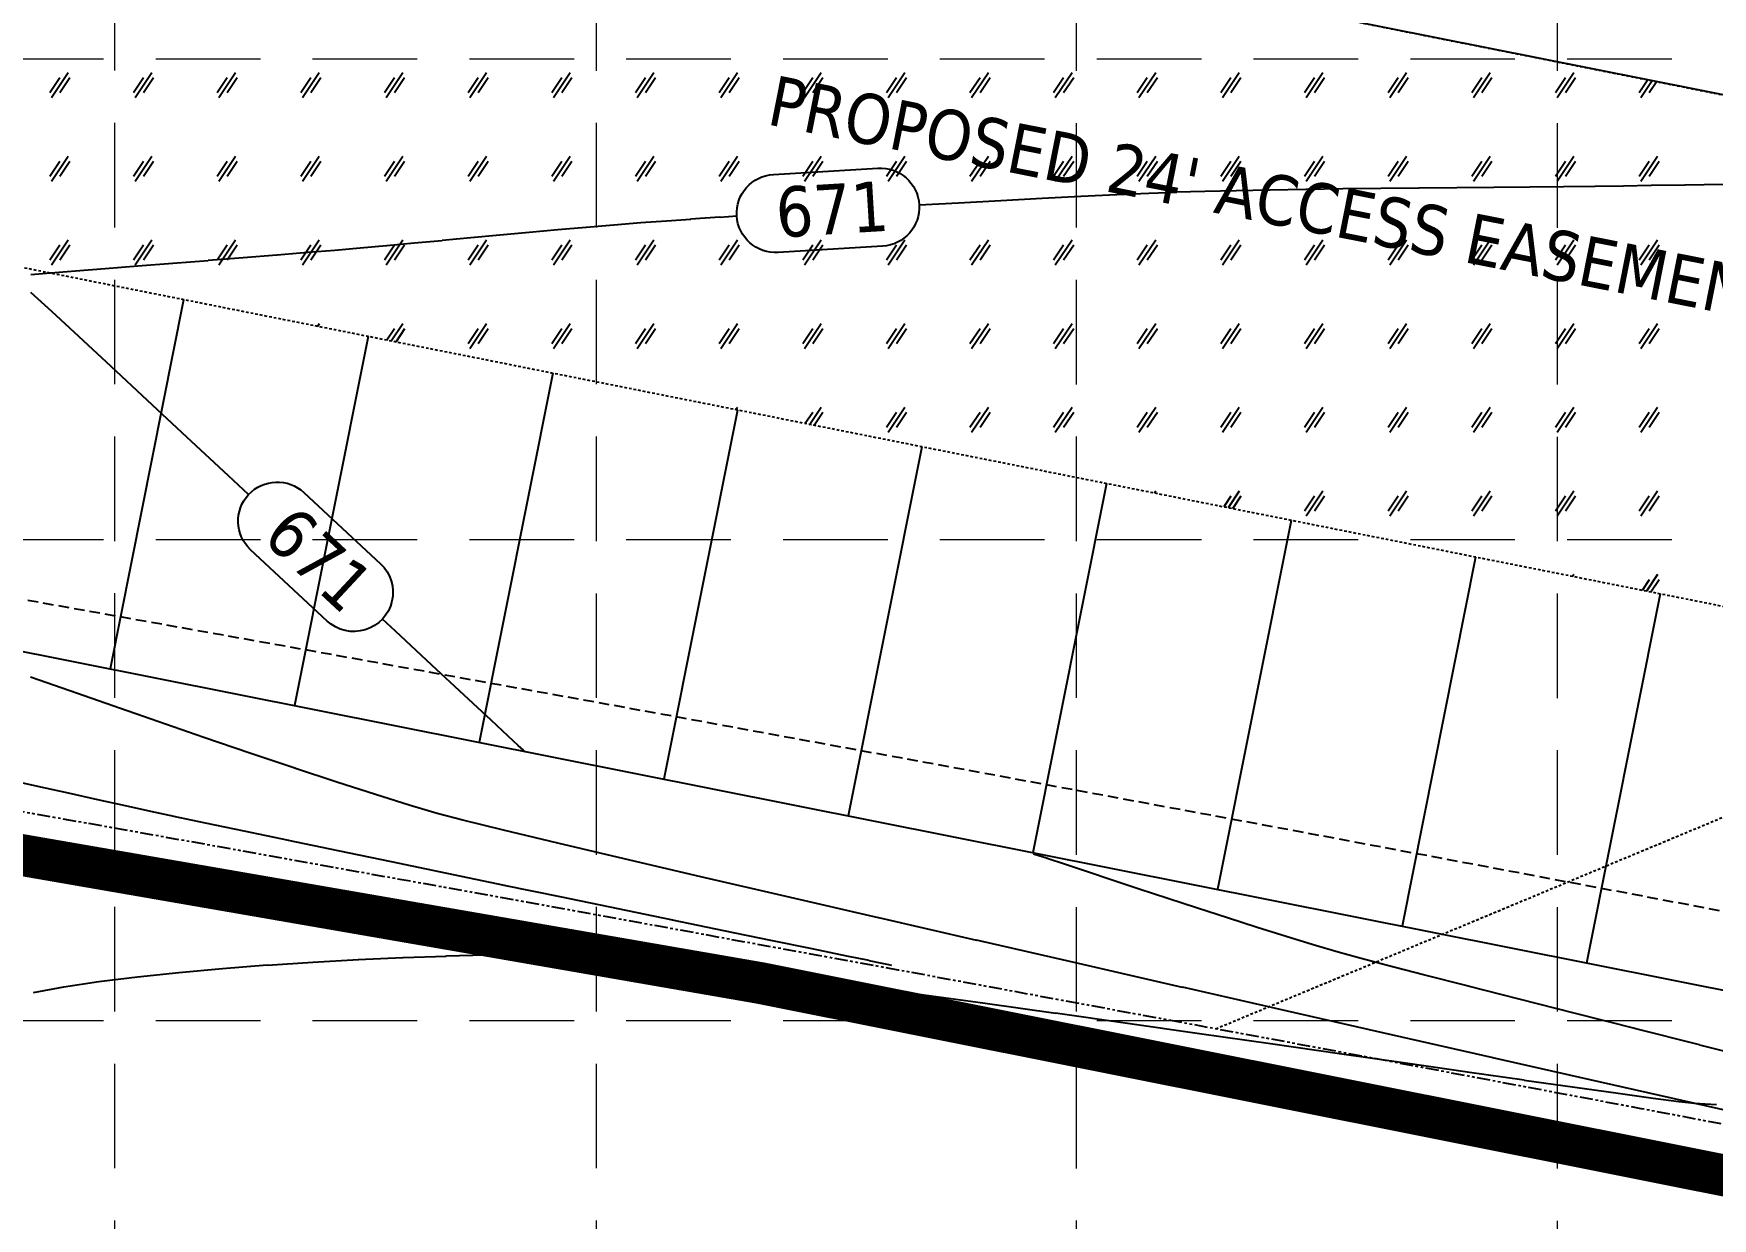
# Model space of a CAD drawing. Header units: inches. Extents: x 6967 to 7890, y 13663 to 15138.
# Drawn here: x 7240.7 to 7321, y 14092 to 14148.7 of the extents above; entities that cross this region are included whole.
import ezdxf

# ---------------------------------------------------------------- set-up
doc = ezdxf.new("R2010")
doc.units = ezdxf.units.IN
doc.header["$MEASUREMENT"] = 0
for name, pattern in [('DASHED', [0.75, 0.5, -0.25]), ('HIDDEN', [0.375, 0.25, -0.125]), ('XGWI003AR$0$HIDDEN2', [0.1875, 0.125, -0.0625]), ('xGWI003pt$0$HIDDEN2', [0.1875, 0.125, -0.0625]), ('xGWI003pt$0$PHANTOM2', [1.25, 0.625, -0.125, 0.125, -0.125, 0.125, -0.125])]:
    doc.linetypes.add(name, pattern=pattern)
for name, color, linetype in [('C-ANNO-SITE-TEXT-N', 2, 'Continuous'), ('C-SITE-BLDG-STBK-N', 7, 'DASHED'), ('EC', 35, 'Continuous'), ('GRID', 254, 'HIDDEN'), ('LIMITS OF DISTURBANCE', 1, 'HIDDEN'), ('PC', 35, 'Continuous'), ('XGWI003AR$0$C-ESMT-ACCS-HTCH-N', 11, 'Continuous'), ('XGWI003AR$0$C-ESMT-ACCS-N', 2, 'XGWI003AR$0$HIDDEN2'), ('XGWI003AR$0$C-PKNG-CURB-FACE-N', 4, 'Continuous'), ('XGWI003AR$0$C-PKNG-STRP-N', 6, 'Continuous'), ('xGWI003pt$0$C-BNDY-E', 3, 'xGWI003pt$0$PHANTOM2'), ('xGWI003pt$0$TXU-ESMT', 2, 'xGWI003pt$0$HIDDEN2')]:
    doc.layers.add(name, color=color, linetype=linetype)
doc.styles.add('L50', font='TAHOMA.TTF', dxfattribs={"height": 2})
doc.styles.add('L80', font='TAHOMA.TTF', dxfattribs={"height": 3.2})

msp = doc.modelspace()

# ---------------------------------------------------------------- linework, layer by layer
at = {"layer": 'C-SITE-BLDG-STBK-N'}
msp.add_arc((6024.673, 7268.021), 6960.55, 76.3001427, 80.6559403, dxfattribs=at)
at = {"layer": 'EC', "color": 35, "extrusion": (0.076608, -0.997061, 0), "elevation": -13507.123}
msp.add_lwpolyline([(8308.948, 673), (8311.104, 673)], dxfattribs=at)
at = {"layer": 'EC', "color": 35, "extrusion": (0.065152, -0.997875, 0), "elevation": -13601.681}
msp.add_lwpolyline([(8155.435, 673), (8157.619, 673)], dxfattribs=at)
at = {"layer": 'EC', "color": 35, "elevation": 673}
for points in [[(7254.108, 14104.269), (7256.282, 14104.388)], [(7260.469, 14104.557), (7262.409, 14104.606)], [(7262.409, 14104.606), (7264.198, 14104.63)], [(7265.801, 14104.631), (7267.18, 14104.608)], [(7267.18, 14104.608), (7268.322, 14104.54)], [(7268.322, 14104.54), (7269.918, 14104.392)], [(7271.919, 14104.173), (7274.275, 14103.892)], [(7247.694, 14103.773), (7249.778, 14103.961)], [(7274.275, 14103.892), (7276.936, 14103.555)], [(7293.064, 14101.345), (7296.504, 14100.855)], [(7296.504, 14100.855), (7299.899, 14100.369)], [(7306.354, 14099.44), (7309.314, 14099.014)], [(7314.449, 14098.281), (7316.523, 14097.99)], [(7316.523, 14097.99), (7318.203, 14097.761)], [(7319.437, 14097.601), (7320.177, 14097.52)]]:
    msp.add_lwpolyline(points, dxfattribs=at)
at = {"layer": 'EC', "color": 35, "extrusion": (0.044989, -0.998988, 0), "elevation": -13763.658}
msp.add_lwpolyline([(7883.471, 673), (7885.606, 673)], dxfattribs=at)
at = {"layer": 'EC', "color": 35, "extrusion": (0.035294, -0.999377, 0), "elevation": -13839.515}
msp.add_lwpolyline([(7751.702, 673), (7753.757, 673)], dxfattribs=at)
at = {"layer": 'EC', "color": 35, "extrusion": (0.000504485, -1, 0), "elevation": -14100.964}
msp.add_lwpolyline([(7271.313, 673), (7272.915, 673)], dxfattribs=at)
at = {"layer": 'EC', "color": 35, "extrusion": (-0.108692, -0.994076, 0), "elevation": -14811.01}
msp.add_lwpolyline([(5693.818, 673), (5695.831, 673)], dxfattribs=at)
at = {"layer": 'EC', "color": 35, "extrusion": (0.150842, -0.988558, 0), "elevation": -12849.28}
msp.add_lwpolyline([(9286.672, 673), (9288.359, 673)], dxfattribs=at)
at = {"layer": 'EC', "color": 35, "extrusion": (0.125175, -0.992135, 0), "elevation": -13085.653}
msp.add_lwpolyline([(8952.278, 673), (8954.135, 673)], dxfattribs=at)
at = {"layer": 'EC', "color": 35, "extrusion": (0.105532, -0.994416, 0), "elevation": -13260.151}
msp.add_lwpolyline([(8693.632, 673), (8695.624, 673)], dxfattribs=at)
at = {"layer": 'EC', "color": 35, "extrusion": (-0.130116, -0.991499, 0), "elevation": -14930.503}
msp.add_lwpolyline([(5379.975, 673), (5382.916, 673)], dxfattribs=at)
at = {"layer": 'EC', "color": 35, "extrusion": (-0.186332, 0.982487, 0), "elevation": 12506.637}
msp.add_lwpolyline([(-9741.736, 673), (-9743.218, 673)], dxfattribs=at)
at = {"layer": 'EC', "color": 35, "extrusion": (-0.133588, -0.991037, 0), "elevation": -14949.267}
msp.add_lwpolyline([(5330.585, 673), (5333.734, 673)], dxfattribs=at)
at = {"layer": 'EC', "color": 35, "extrusion": (-0.136212, -0.99068, 0), "elevation": -14963.336}
msp.add_lwpolyline([(5294.136, 673), (5297.442, 673)], dxfattribs=at)
at = {"layer": 'EC', "color": 35, "extrusion": (-0.138221, -0.990401, 0), "elevation": -14974.051}
msp.add_lwpolyline([(5267.078, 673), (5270.491, 673)], dxfattribs=at)
at = {"layer": 'EC', "color": 35, "extrusion": (-0.139761, -0.990185, 0), "elevation": -14982.232}
msp.add_lwpolyline([(5247.192, 673), (5250.661, 673)], dxfattribs=at)
at = {"layer": 'EC', "color": 35, "extrusion": (-0.142297, -0.989824, 0), "elevation": -14995.639}
msp.add_lwpolyline([(5219.172, 673), (5222.506, 673)], dxfattribs=at)
at = {"layer": 'EC', "color": 35, "extrusion": (-0.142533, -0.98979, 0), "elevation": -14996.882}
msp.add_lwpolyline([(5218.935, 673), (5222.123, 673)], dxfattribs=at)
at = {"layer": 'EC', "color": 35, "extrusion": (-0.141926, -0.989877, 0), "elevation": -14993.676}
msp.add_lwpolyline([(5234.305, 673), (5237.047, 673)], dxfattribs=at)
at = {"layer": 'EC', "color": 35, "extrusion": (-0.14085, -0.990031, 0), "elevation": -14987.973}
msp.add_lwpolyline([(5253.349, 673), (5255.793, 673)], dxfattribs=at)
at = {"layer": 'EC', "color": 35, "extrusion": (-0.128111, -0.99176, 0), "elevation": -14919.136}
msp.add_lwpolyline([(5451.818, 673), (5453.063, 673)], dxfattribs=at)
at = {"layer": 'EC', "color": 35, "extrusion": (-0.068972, -0.997619, 0), "elevation": -14568.838}
msp.add_lwpolyline([(6330.403, 673), (6331.459, 673)], dxfattribs=at)
at = {"layer": 'GRID', "color": 252, "linetype": 'HIDDEN', "lineweight": 0, "ltscale": 20}
for p, q in [((7290.623, 13779.398), (7290.623, 15113.571)), ((7313.625, 13779.394), (7313.625, 15113.571)), ((7244.621, 13779.405), (7244.667, 15112.648)), ((7267.63, 13779.401), (7267.77, 15112.617)), ((6991.593, 14147.475), (7865.68, 14147.475)), ((6991.593, 14124.472), (7865.68, 14124.472)), ((6991.593, 14101.47), (7865.68, 14101.47))]:
    msp.add_line(p, q, dxfattribs=at)
at = {"layer": 'LIMITS OF DISTURBANCE', "linetype": 'DASHED', "ltscale": 25, "const_width": 2}
msp.add_lwpolyline([(7626.68, 14301.006), (7537.696, 14305.63), (7486.929, 14312.377), (7396.549, 14337.663), (7372.92, 14344.826), (7341.409, 14355.654), (7272.761, 14383.79), (7321.112, 14493.627), (7084.447, 14614.894), (7078.433, 14602.87), (7300.437, 14489.887), (7255.526, 14390.868), (7231.156, 14402.508, 0.426649), (7192.435, 14387.891), (7143.122, 14290.437, 0.055483), (7100.956, 14177.591), (7091.992, 14135.021), (7118.278, 14130.517), (7275.487, 14103.266), (7373.361, 14083.725), (7470.495, 14064.556), (7646.846, 14024.455)], format="xyb", dxfattribs=at)
at = {"layer": 'PC', "color": 25, "linetype": 'Continuous', "elevation": 671}
for points in [[(7276.128, 14141.941), (7281.12, 14142.244)], [(7281.347, 14138.508), (7276.355, 14138.205)]]:
    msp.add_lwpolyline(points, dxfattribs=at)
at = {"layer": 'PC', "color": 25}
for points, elevation in [([(7290.837, 14140.896), (7292.554, 14140.979)], 671), ([(7294.089, 14141.047), (7295.401, 14141.098)], 671), ([(7296.76, 14141.14), (7298.262, 14141.176)], 671), ([(7299.88, 14141.208), (7301.589, 14141.236)], 671), ([(7303.363, 14141.26), (7305.175, 14141.281)], 671), ([(7305.175, 14141.281), (7307.001, 14141.3)], 671), ([(7312.297, 14141.349), (7313.916, 14141.365)], 671), ([(7283.102, 14140.48), (7284.976, 14140.586)], 671), ([(7288.975, 14140.801), (7290.837, 14140.896)], 671), ([(7258.942, 14138.663), (7260.291, 14138.788)], 671), ([(7261.665, 14138.917), (7263.053, 14139.046)], 671), ([(7263.053, 14139.046), (7264.441, 14139.174)], 671), ([(7264.441, 14139.174), (7265.82, 14139.299)], 671), ([(7252.389, 14138.097), (7253.865, 14138.218)], 671), ([(7256.361, 14138.43), (7257.627, 14138.543)], 671), ([(7240.611, 14137.157), (7241.553, 14137.23)], 671), ([(7241.553, 14137.23), (7242.759, 14137.325)], 671), ([(7242.759, 14137.325), (7244.174, 14137.436)], 671), ([(7242.908, 14134.182), (7241.617, 14135.378)], 671), ([(7248.084, 14129.372), (7246.192, 14131.131)], 671), ([(7251.031, 14126.63), (7250.077, 14127.518)], 671), ([(7258.05, 14120.097), (7257.431, 14120.673)], 671), ([(7259.793, 14118.474), (7258.05, 14120.097)], 671), ([(7242.481, 14117.235), (7240.594, 14117.896)], 672), ([(7261.335, 14117.038), (7259.793, 14118.474)], 671), ([(7262.627, 14115.835), (7261.335, 14117.038)], 671), ([(7246.685, 14115.774), (7244.53, 14116.521)], 672), ([(7263.447, 14115.072), (7262.627, 14115.835)], 671), ([(7263.92, 14114.632), (7263.447, 14115.072)], 671), ([(7240.952, 14112.665), (7239.449, 14112.999)], 673), ([(7255.25, 14112.876), (7253.229, 14113.546)], 672), ([(7242.415, 14112.342), (7240.952, 14112.665)], 673), ([(7258.717, 14111.769), (7257.098, 14112.277)], 672), ([(7245.138, 14111.743), (7243.817, 14112.033)], 673), ([(7246.358, 14111.474), (7245.138, 14111.743)], 673), ([(7247.465, 14111.233), (7246.358, 14111.474)], 673), ([(7260.051, 14111.373), (7258.717, 14111.769)], 672), ([(7250.816, 14110.523), (7248.969, 14110.913)], 673), ([(7263.227, 14110.57), (7261.277, 14111.051)], 672), ([(7265.825, 14109.947), (7263.227, 14110.57)], 672), ([(7257.861, 14109.053), (7255.317, 14109.582)], 673), ([(7272.656, 14108.346), (7268.993, 14109.2)], 672), ([(7290.099, 14108.927), (7289.226, 14109.216)], 671), ([(7292.326, 14108.186), (7291.142, 14108.58)], 671), ([(7266.005, 14107.366), (7263.26, 14107.934)], 673), ([(7294.992, 14107.304), (7293.62, 14107.757)], 671), ([(7271.311, 14106.27), (7268.707, 14106.808)], 673), ([(7297.847, 14106.374), (7296.411, 14106.839)], 671), ([(7276.002, 14105.303), (7273.761, 14105.765)], 673), ([(7277.98, 14104.895), (7276.002, 14105.303)], 673), ([(7279.639, 14104.553), (7277.98, 14104.895)], 673), ([(7303.135, 14104.741), (7301.943, 14105.092)], 671), ([(7280.7, 14104.334), (7279.639, 14104.553)], 673), ([(7281.647, 14104.138), (7281.322, 14104.205)], 673), ([(7305.435, 14104.122), (7304.057, 14104.487)], 671), ([(7300.71, 14101.917), (7295.694, 14103.059)], 672), ([(7311.797, 14102.484), (7309.356, 14103.108)], 671), ([(7305.682, 14100.788), (7300.71, 14101.917)], 672), ([(7323.569, 14099.508), (7320.427, 14100.299)], 671), ([(7319.571, 14097.64), (7315.19, 14098.632)], 672), ([(7323.603, 14096.728), (7319.571, 14097.64)], 672)]:
    msp.add_lwpolyline(points, dxfattribs=dict(at, elevation=elevation))
at = {"layer": 'PC', "color": 25, "extrusion": (0.044299, -0.999018, 0), "elevation": -13804.044}
msp.add_lwpolyline([(7911.827, 671), (7913.363, 671)], dxfattribs=at)
at = {"layer": 'PC', "color": 25, "extrusion": (0.030911, -0.999522, 0), "elevation": -13908.835}
msp.add_lwpolyline([(7729.025, 671), (7730.385, 671)], dxfattribs=at)
at = {"layer": 'PC', "color": 25, "extrusion": (0.01968, -0.999806, 0), "elevation": -13994.811}
msp.add_lwpolyline([(7575.14, 671), (7576.759, 671)], dxfattribs=at)
at = {"layer": 'PC', "color": 25, "extrusion": (0.013613, -0.999907, 0), "elevation": -14040.531}
msp.add_lwpolyline([(7493.413, 671), (7495.187, 671)], dxfattribs=at)
at = {"layer": 'PC', "color": 25, "extrusion": (0.009506, -0.999955, 0), "elevation": -14071.199}
msp.add_lwpolyline([(7441.101, 671), (7442.914, 671)], dxfattribs=at)
at = {"layer": 'PC', "color": 25, "extrusion": (0.009113, -0.999958, 0), "elevation": -14074.126}
msp.add_lwpolyline([(7437.378, 671), (7439.152, 671)], dxfattribs=at)
at = {"layer": 'PC', "color": 25, "extrusion": (0.009196, -0.999958, 0), "elevation": -14073.508}
msp.add_lwpolyline([(7440.321, 671), (7442.03, 671)], dxfattribs=at)
at = {"layer": 'PC', "color": 25, "extrusion": (0.011103, -0.999938, 0), "elevation": -14059.284}
msp.add_lwpolyline([(7470.483, 671), (7471.985, 671)], dxfattribs=at)
at = {"layer": 'PC', "color": 25, "extrusion": (0.013302, -0.999912, 0), "elevation": -14042.823}
msp.add_lwpolyline([(7502.876, 671), (7504.237, 671)], dxfattribs=at)
at = {"layer": 'PC', "color": 25, "extrusion": (0.015007, -0.999887, 0), "elevation": -14030.006}
msp.add_lwpolyline([(7528.171, 671), (7529.509, 671)], dxfattribs=at)
at = {"layer": 'PC', "color": 25, "extrusion": (0.015229, -0.999884, 0), "elevation": -14028.334}
msp.add_lwpolyline([(7532.624, 671), (7534.227, 671)], dxfattribs=at)
at = {"layer": 'PC', "color": 25, "extrusion": (0.015369, -0.999882, 0), "elevation": -14027.275}
msp.add_lwpolyline([(7536.199, 671), (7538.016, 671)], dxfattribs=at)
at = {"layer": 'PC', "color": 25, "extrusion": (0.054769, -0.998499, 0), "elevation": -13720.372}
msp.add_lwpolyline([(8048.504, 671), (8050.54, 671)], dxfattribs=at)
at = {"layer": 'PC', "color": 25, "extrusion": (0.052963, -0.998596, 0), "elevation": -13734.907}
msp.add_lwpolyline([(8025.718, 671), (8027.687, 671)], dxfattribs=at)
at = {"layer": 'PC', "color": 25, "extrusion": (0.088042, -0.996117, 0), "elevation": -13444.695}
msp.add_lwpolyline([(8482.458, 671), (8483.821, 671)], dxfattribs=at)
at = {"layer": 'PC', "color": 25, "extrusion": (0.084882, -0.996391, 0), "elevation": -13471.542}
msp.add_lwpolyline([(8441.126, 671), (8442.455, 671)], dxfattribs=at)
at = {"layer": 'PC', "color": 25, "extrusion": (0.080716, -0.996737, 0), "elevation": -13506.711}
msp.add_lwpolyline([(8386.074, 671), (8387.359, 671)], dxfattribs=at)
at = {"layer": 'PC', "color": 25, "extrusion": (0.075318, -0.99716, 0), "elevation": -13551.927}
msp.add_lwpolyline([(8314.104, 671), (8315.332, 671)], dxfattribs=at)
at = {"layer": 'PC', "color": 25, "extrusion": (0.06969, -0.997569, 0), "elevation": -13598.63}
msp.add_lwpolyline([(8238.734, 671), (8239.896, 671)], dxfattribs=at)
at = {"layer": 'PC', "color": 25, "extrusion": (0.066312, -0.997799, 0), "elevation": -13626.458}
msp.add_lwpolyline([(8193.794, 671), (8195.202, 671)], dxfattribs=at)
at = {"layer": 'PC', "color": 25, "extrusion": (0.063968, -0.997952, 0), "elevation": -13645.666}
msp.add_lwpolyline([(8163.179, 671), (8163.983, 671)], dxfattribs=at)
at = {"layer": 'PC', "color": 25, "extrusion": (0.091126, -0.995839, 0), "elevation": -13418.356}
msp.add_lwpolyline([(8515.826, 671), (8517.145, 671)], dxfattribs=at)
at = {"layer": 'PC', "color": 25, "extrusion": (0.092925, -0.995673, 0), "elevation": -13402.951}
msp.add_lwpolyline([(8542.721, 671), (8544.101, 671)], dxfattribs=at)
at = {"layer": 'PC', "color": 25, "extrusion": (0.080085, -0.996788, 0), "elevation": -13511.876}
msp.add_lwpolyline([(8356.34, 671), (8358.045, 671)], dxfattribs=at)
at = {"layer": 'PC', "color": 25, "extrusion": (0.080582, -0.996748, 0), "elevation": -13507.71}
msp.add_lwpolyline([(8364.775, 671), (8366.462, 671)], dxfattribs=at)
at = {"layer": 'PC', "color": 25, "extrusion": (0.081182, -0.996699, 0), "elevation": -13502.67}
msp.add_lwpolyline([(8374.594, 671), (8376.206, 671)], dxfattribs=at)
at = {"layer": 'PC', "color": 25, "extrusion": (0.083108, -0.996541, 0), "elevation": -13486.452}
msp.add_lwpolyline([(8403.771, 671), (8405.063, 671)], dxfattribs=at)
at = {"layer": 'PC', "color": 25, "extrusion": (0.085876, -0.996306, 0), "elevation": -13463.049}
msp.add_lwpolyline([(8442.5, 671), (8443.713, 671)], dxfattribs=at)
at = {"layer": 'PC', "color": 25, "extrusion": (0.079196, -0.996859, 0), "elevation": -13519.324}
msp.add_lwpolyline([(8341.045, 671), (8342.616, 671)], dxfattribs=at)
at = {"layer": 'PC', "color": 25, "extrusion": (0.079638, -0.996824, 0), "elevation": -13515.622}
msp.add_lwpolyline([(8348.613, 671), (8350.279, 671)], dxfattribs=at)
at = {"layer": 'PC', "color": 25, "extrusion": (0.678821, 0.734304, 0), "elevation": 15295.423}
msp.add_lwpolyline([(4277.846, 671), (4279.195, 671)], dxfattribs=at)
at = {"layer": 'PC', "color": 25, "extrusion": (-0.680348, -0.732889, 0), "elevation": -15286.487}
msp.add_lwpolyline([(-4305.811, 671), (-4307.915, 671)], dxfattribs=at)
at = {"layer": 'PC', "color": 25, "extrusion": (-0.680693, -0.732569, 0), "elevation": -15284.46}
msp.add_lwpolyline([(-4310.622, 671), (-4313, 671)], dxfattribs=at)
at = {"layer": 'PC', "color": 25, "extrusion": (0.681098, 0.732193, 0), "elevation": 15282.074}
msp.add_lwpolyline([(4313.768, 671), (4316.49, 671)], dxfattribs=at)
at = {"layer": 'PC', "color": 25, "linetype": 'Continuous', "extrusion": (0.681386, 0.731924, 0)}
for points, elevation in [([(4316.617, 671), (4311.616, 671)], 15282.245), ([(4311.616, 671), (4316.617, 671)], 15278.502)]:
    msp.add_lwpolyline(points, dxfattribs=dict(at, elevation=elevation))
at = {"layer": 'PC', "color": 25, "extrusion": (-0.329096, -0.944297, 0), "elevation": -15714.326}
msp.add_lwpolyline([(2195.298, 672), (2193.128, 672)], dxfattribs=at)
at = {"layer": 'PC', "color": 25, "extrusion": (-0.325212, -0.945641, 0), "elevation": -15705.165}
msp.add_lwpolyline([(2264.482, 672), (2262.15, 672)], dxfattribs=at)
at = {"layer": 'PC', "color": 25, "extrusion": (-0.322557, -0.94655, 0), "elevation": -15698.749}
msp.add_lwpolyline([(2310.868, 672), (2308.544, 672)], dxfattribs=at)
at = {"layer": 'PC', "color": 25, "extrusion": (0.681037, 0.732249, 0), "elevation": 15282.425}
msp.add_lwpolyline([(4293.25, 671), (4293.581, 671)], dxfattribs=at)
at = {"layer": 'PC', "color": 25, "extrusion": (0.319163, 0.9477, 0), "elevation": 15690.366}
msp.add_lwpolyline([(-2369.37, 672), (-2367.114, 672)], dxfattribs=at)
at = {"layer": 'PC', "color": 25, "extrusion": (-0.680834, -0.732437, 0), "elevation": -15283.611}
msp.add_lwpolyline([(-4288.896, 671), (-4289.029, 671)], dxfattribs=at)
at = {"layer": 'PC', "color": 25, "extrusion": (0.308447, 0.951242, 0), "elevation": 15662.614}
msp.add_lwpolyline([(-2550.363, 672), (-2548.42, 672)], dxfattribs=at)
at = {"layer": 'PC', "color": 25, "extrusion": (-0.214756, -0.976668, 0), "elevation": -15338.42}
msp.add_lwpolyline([(4044.162, 673), (4042.727, 673)], dxfattribs=at)
at = {"layer": 'PC', "color": 25, "extrusion": (-0.25449, -0.967076, 0), "elevation": -15494.371}
msp.add_lwpolyline([(3431.088, 672), (3429.821, 672)], dxfattribs=at)
at = {"layer": 'PC', "color": 25, "extrusion": (-0.208508, -0.978021, 0), "elevation": -15312.233}
msp.add_lwpolyline([(4147.4, 673), (4145.862, 673)], dxfattribs=at)
at = {"layer": 'PC', "color": 25, "extrusion": (-0.205128, -0.978735, 0), "elevation": -15297.81}
msp.add_lwpolyline([(4204.346, 673), (4202.165, 673)], dxfattribs=at)
at = {"layer": 'PC', "color": 25, "extrusion": (-0.204254, -0.978918, 0), "elevation": -15294.052}
msp.add_lwpolyline([(4220.414, 673), (4217.996, 673)], dxfattribs=at)
at = {"layer": 'PC', "color": 25, "extrusion": (-0.22945, -0.97332, 0), "elevation": -15400.643}
msp.add_lwpolyline([(3837.704, 672), (3834.449, 672)], dxfattribs=at)
at = {"layer": 'PC', "color": 25, "extrusion": (-0.20316, -0.979146, 0), "elevation": -15289.324}
msp.add_lwpolyline([(4242.828, 673), (4240.105, 673)], dxfattribs=at)
at = {"layer": 'PC', "color": 25, "extrusion": (-0.310315, -0.950634, 0), "elevation": -15674.653}
msp.add_lwpolyline([(2551.09, 671), (2550.385, 671)], dxfattribs=at)
at = {"layer": 'PC', "color": 25, "extrusion": (0.315652, 0.948875, 0), "elevation": 15688.743}
msp.add_lwpolyline([(-2464.982, 671), (-2463.882, 671)], dxfattribs=at)
at = {"layer": 'PC', "color": 25, "extrusion": (-0.202802, -0.97922, 0), "elevation": -15287.771}
msp.add_lwpolyline([(4251.213, 673), (4248.422, 673)], dxfattribs=at)
at = {"layer": 'PC', "color": 25, "extrusion": (-0.22559, -0.974222, 0), "elevation": -15385.302}
msp.add_lwpolyline([(3906.678, 672), (3902.49, 672)], dxfattribs=at)
at = {"layer": 'PC', "color": 25, "extrusion": (0.314967, 0.949103, 0), "elevation": 15686.957}
msp.add_lwpolyline([(-2478.922, 671), (-2477.56, 671)], dxfattribs=at)
at = {"layer": 'PC', "color": 25, "extrusion": (-0.202307, -0.979322, 0), "elevation": -15285.62}
msp.add_lwpolyline([(4264.498, 673), (4261.739, 673)], dxfattribs=at)
at = {"layer": 'PC', "color": 25, "extrusion": (-0.224438, -0.974488, 0), "elevation": -15380.675}
msp.add_lwpolyline([(3929.391, 672), (3924.855, 672)], dxfattribs=at)
at = {"layer": 'PC', "color": 25, "extrusion": (-0.311255, -0.950326, 0), "elevation": -15677.147}
msp.add_lwpolyline([(2543.144, 671), (2541.65, 671)], dxfattribs=at)
at = {"layer": 'PC', "color": 25, "extrusion": (-0.202023, -0.979381, 0), "elevation": -15284.382}
msp.add_lwpolyline([(4274.092, 673), (4271.591, 673)], dxfattribs=at)
at = {"layer": 'PC', "color": 25, "extrusion": (-0.223564, -0.974689, 0), "elevation": -15377.143}
msp.add_lwpolyline([(3947.999, 672), (3943.193, 672)], dxfattribs=at)
at = {"layer": 'PC', "color": 25, "extrusion": (-0.304314, -0.952572, 0), "elevation": -15658.172}
msp.add_lwpolyline([(2660.44, 671), (2658.948, 671)], dxfattribs=at)
at = {"layer": 'PC', "color": 25, "extrusion": (-0.299095, -0.954223, 0), "elevation": -15643.372}
msp.add_lwpolyline([(2747.565, 671), (2746.123, 671)], dxfattribs=at)
at = {"layer": 'PC', "color": 25, "extrusion": (-0.22288, -0.974846, 0), "elevation": -15374.369}
msp.add_lwpolyline([(3963.784, 672), (3958.786, 672)], dxfattribs=at)
at = {"layer": 'PC', "color": 25, "extrusion": (0.292078, 0.956395, 0), "elevation": 15622.768}
msp.add_lwpolyline([(-2863.759, 671), (-2862.4, 671)], dxfattribs=at)
at = {"layer": 'PC', "color": 25, "extrusion": (-0.20249, -0.979284, 0), "elevation": -15286.421}
msp.add_lwpolyline([(4274.526, 673), (4273.891, 673)], dxfattribs=at)
at = {"layer": 'PC', "color": 25, "extrusion": (-0.203344, -0.979107, 0), "elevation": -15290.142}
msp.add_lwpolyline([(4261.666, 673), (4261.529, 673)], dxfattribs=at)
at = {"layer": 'PC', "color": 25, "extrusion": (-0.222334, -0.974971, 0), "elevation": -15372.146}
msp.add_lwpolyline([(3977.504, 672), (3972.395, 672)], dxfattribs=at)
at = {"layer": 'PC', "color": 25, "extrusion": (-0.265739, -0.964045, 0), "elevation": -15538.334}
msp.add_lwpolyline([(3293.324, 671), (3292.367, 671)], dxfattribs=at)
at = {"layer": 'PC', "color": 25, "extrusion": (-0.251744, -0.967794, 0), "elevation": -15488.981}
msp.add_lwpolyline([(3521.374, 671), (3519.532, 671)], dxfattribs=at)
at = {"layer": 'PC', "color": 25, "extrusion": (-0.249157, -0.968463, 0), "elevation": -15479.516}
msp.add_lwpolyline([(3564.959, 671), (3562.751, 671)], dxfattribs=at)
at = {"layer": 'PC', "color": 25, "extrusion": (0.246293, 0.969195, 0), "elevation": 15468.908}
msp.add_lwpolyline([(-3615.994, 671), (-3613.215, 671)], dxfattribs=at)
at = {"layer": 'PC', "color": 25, "extrusion": (-0.245424, -0.969416, 0), "elevation": -15465.659}
msp.add_lwpolyline([(3632.85, 671), (3629.865, 671)], dxfattribs=at)
at = {"layer": 'PC', "color": 25, "extrusion": (-0.24476, -0.969584, 0), "elevation": -15463.169}
msp.add_lwpolyline([(3646.574, 671), (3643.435, 671)], dxfattribs=at)
at = {"layer": 'PC', "color": 25, "extrusion": (0.221236, 0.97522, 0), "elevation": 15367.652}
msp.add_lwpolyline([(-4010.03, 672), (-4005.055, 672)], dxfattribs=at)
at = {"layer": 'PC', "color": 25, "extrusion": (-0.220998, -0.975274, 0), "elevation": -15366.674}
msp.add_lwpolyline([(4018.55, 672), (4013.776, 672)], dxfattribs=at)
at = {"layer": 'PC', "color": 25, "linetype": 'Continuous', "extrusion": (0, 0, -1)}
for centre, start, end in [((-7276.241, 14140.073, -671), 266.52599, 86.52599), ((-7281.233, 14140.376, -671), 86.52599, 266.52599), ((-7252.401, 14125.356, -671), 312.95207, 132.95207), ((-7256.062, 14121.948, -671), 132.95207, 312.95207)]:
    msp.add_arc(centre, 1.871, start, end, dxfattribs=at)
at = {"layer": 'XGWI003AR$0$C-ESMT-ACCS-HTCH-N', "color": 255, "linetype": 'Continuous'}
for p, q in [((7242.409, 14146.797), (7241.609, 14145.597)), ((7246.409, 14146.797), (7245.609, 14145.597)), ((7250.409, 14146.797), (7249.609, 14145.597)), ((7254.409, 14146.797), (7253.609, 14145.597)), ((7258.409, 14146.797), (7257.609, 14145.597)), ((7262.409, 14146.797), (7261.609, 14145.597)), ((7266.409, 14146.797), (7265.609, 14145.597)), ((7270.409, 14146.797), (7269.609, 14145.597)), ((7274.409, 14146.797), (7273.609, 14145.597)), ((7278.409, 14146.797), (7277.609, 14145.597)), ((7282.409, 14146.797), (7281.609, 14145.597)), ((7286.409, 14146.797), (7285.609, 14145.597)), ((7290.409, 14146.797), (7289.609, 14145.597)), ((7294.409, 14146.797), (7293.609, 14145.597)), ((7298.409, 14146.797), (7297.609, 14145.597)), ((7302.409, 14146.797), (7301.609, 14145.597)), ((7306.409, 14146.797), (7305.609, 14145.597)), ((7310.409, 14146.797), (7309.609, 14145.597)), ((7314.409, 14146.797), (7313.609, 14145.597)), ((7242.009, 14146.557), (7241.529, 14145.837)), ((7242.489, 14146.557), (7242.009, 14145.837)), ((7246.009, 14146.557), (7245.529, 14145.837)), ((7246.489, 14146.557), (7246.009, 14145.837)), ((7250.009, 14146.557), (7249.529, 14145.837)), ((7250.489, 14146.557), (7250.009, 14145.837)), ((7254.009, 14146.557), (7253.529, 14145.837)), ((7254.489, 14146.557), (7254.009, 14145.837)), ((7258.009, 14146.557), (7257.529, 14145.837)), ((7258.489, 14146.557), (7258.009, 14145.837)), ((7262.009, 14146.557), (7261.529, 14145.837)), ((7262.489, 14146.557), (7262.009, 14145.837)), ((7266.009, 14146.557), (7265.529, 14145.837)), ((7266.489, 14146.557), (7266.009, 14145.837)), ((7270.009, 14146.557), (7269.529, 14145.837)), ((7270.489, 14146.557), (7270.009, 14145.837)), ((7274.009, 14146.557), (7273.529, 14145.837)), ((7274.489, 14146.557), (7274.009, 14145.837)), ((7278.009, 14146.557), (7277.529, 14145.837)), ((7278.489, 14146.557), (7278.009, 14145.837)), ((7282.009, 14146.557), (7281.529, 14145.837)), ((7282.489, 14146.557), (7282.009, 14145.837)), ((7286.009, 14146.557), (7285.529, 14145.837)), ((7286.489, 14146.557), (7286.009, 14145.837)), ((7290.009, 14146.557), (7289.529, 14145.837)), ((7290.489, 14146.557), (7290.009, 14145.837)), ((7294.009, 14146.557), (7293.529, 14145.837)), ((7294.489, 14146.557), (7294.009, 14145.837)), ((7298.009, 14146.557), (7297.529, 14145.837)), ((7298.489, 14146.557), (7298.009, 14145.837)), ((7302.009, 14146.557), (7301.529, 14145.837)), ((7302.489, 14146.557), (7302.009, 14145.837)), ((7306.009, 14146.557), (7305.529, 14145.837)), ((7306.489, 14146.557), (7306.009, 14145.837)), ((7310.009, 14146.557), (7309.529, 14145.837)), ((7310.489, 14146.557), (7310.009, 14145.837)), ((7314.009, 14146.557), (7313.529, 14145.837)), ((7314.489, 14146.557), (7314.009, 14145.837)), ((7317.946, 14146.462), (7317.529, 14145.837)), ((7318.158, 14146.42), (7317.609, 14145.597)), ((7318.37, 14146.378), (7318.009, 14145.837)), ((7242.409, 14142.797), (7241.609, 14141.597)), ((7246.409, 14142.797), (7245.609, 14141.597)), ((7250.409, 14142.797), (7249.609, 14141.597)), ((7254.409, 14142.797), (7253.609, 14141.597)), ((7258.409, 14142.797), (7257.609, 14141.597)), ((7262.409, 14142.797), (7261.609, 14141.597)), ((7266.409, 14142.797), (7265.609, 14141.597)), ((7270.409, 14142.797), (7269.609, 14141.597)), ((7274.409, 14142.797), (7273.609, 14141.597)), ((7278.409, 14142.797), (7277.609, 14141.597)), ((7282.409, 14142.797), (7281.609, 14141.597)), ((7286.409, 14142.797), (7285.609, 14141.597)), ((7290.409, 14142.797), (7289.609, 14141.597)), ((7294.409, 14142.797), (7293.609, 14141.597)), ((7298.409, 14142.797), (7297.609, 14141.597)), ((7302.409, 14142.797), (7301.609, 14141.597)), ((7306.409, 14142.797), (7305.609, 14141.597)), ((7310.409, 14142.797), (7309.609, 14141.597)), ((7314.409, 14142.797), (7313.609, 14141.597)), ((7318.409, 14142.797), (7317.609, 14141.597)), ((7242.009, 14142.557), (7241.529, 14141.837)), ((7242.489, 14142.557), (7242.009, 14141.837)), ((7246.009, 14142.557), (7245.529, 14141.837)), ((7246.489, 14142.557), (7246.009, 14141.837)), ((7250.009, 14142.557), (7249.529, 14141.837)), ((7250.489, 14142.557), (7250.009, 14141.837)), ((7254.009, 14142.557), (7253.529, 14141.837)), ((7254.489, 14142.557), (7254.009, 14141.837)), ((7258.009, 14142.557), (7257.529, 14141.837)), ((7258.489, 14142.557), (7258.009, 14141.837)), ((7262.009, 14142.557), (7261.529, 14141.837)), ((7262.489, 14142.557), (7262.009, 14141.837)), ((7266.009, 14142.557), (7265.529, 14141.837)), ((7266.489, 14142.557), (7266.009, 14141.837)), ((7270.009, 14142.557), (7269.529, 14141.837)), ((7270.489, 14142.557), (7270.009, 14141.837)), ((7274.009, 14142.557), (7273.529, 14141.837)), ((7274.489, 14142.557), (7274.009, 14141.837)), ((7278.009, 14142.557), (7277.529, 14141.837)), ((7278.489, 14142.557), (7278.009, 14141.837)), ((7282.009, 14142.557), (7281.529, 14141.837)), ((7282.489, 14142.557), (7282.009, 14141.837)), ((7286.009, 14142.557), (7285.529, 14141.837)), ((7286.489, 14142.557), (7286.009, 14141.837)), ((7290.009, 14142.557), (7289.529, 14141.837)), ((7290.489, 14142.557), (7290.009, 14141.837)), ((7294.009, 14142.557), (7293.529, 14141.837)), ((7294.489, 14142.557), (7294.009, 14141.837)), ((7298.009, 14142.557), (7297.529, 14141.837)), ((7298.489, 14142.557), (7298.009, 14141.837)), ((7302.009, 14142.557), (7301.529, 14141.837)), ((7302.489, 14142.557), (7302.009, 14141.837)), ((7306.009, 14142.557), (7305.529, 14141.837)), ((7306.489, 14142.557), (7306.009, 14141.837)), ((7310.009, 14142.557), (7309.529, 14141.837)), ((7310.489, 14142.557), (7310.009, 14141.837)), ((7314.009, 14142.557), (7313.529, 14141.837)), ((7314.489, 14142.557), (7314.009, 14141.837)), ((7318.009, 14142.557), (7317.529, 14141.837)), ((7318.489, 14142.557), (7318.009, 14141.837)), ((7242.009, 14138.557), (7241.529, 14137.837)), ((7242.409, 14138.797), (7241.609, 14137.597)), ((7242.489, 14138.557), (7242.009, 14137.837)), ((7246.009, 14138.557), (7245.529, 14137.837)), ((7246.409, 14138.797), (7245.609, 14137.597)), ((7246.489, 14138.557), (7246.009, 14137.837)), ((7250.009, 14138.557), (7249.529, 14137.837)), ((7250.409, 14138.797), (7249.609, 14137.597)), ((7250.489, 14138.557), (7250.009, 14137.837)), ((7254.009, 14138.557), (7253.529, 14137.837)), ((7254.409, 14138.797), (7253.609, 14137.597)), ((7254.489, 14138.557), (7254.009, 14137.837)), ((7258.009, 14138.557), (7257.529, 14137.837)), ((7258.409, 14138.797), (7257.609, 14137.597)), ((7258.489, 14138.557), (7258.009, 14137.837)), ((7262.009, 14138.557), (7261.529, 14137.837)), ((7262.409, 14138.797), (7261.609, 14137.597)), ((7262.489, 14138.557), (7262.009, 14137.837)), ((7266.009, 14138.557), (7265.529, 14137.837)), ((7266.409, 14138.797), (7265.609, 14137.597)), ((7266.489, 14138.557), (7266.009, 14137.837)), ((7270.009, 14138.557), (7269.529, 14137.837)), ((7270.409, 14138.797), (7269.609, 14137.597)), ((7270.489, 14138.557), (7270.009, 14137.837)), ((7274.009, 14138.557), (7273.529, 14137.837)), ((7274.409, 14138.797), (7273.609, 14137.597)), ((7274.489, 14138.557), (7274.009, 14137.837)), ((7278.009, 14138.557), (7277.529, 14137.837)), ((7278.409, 14138.797), (7277.609, 14137.597)), ((7278.489, 14138.557), (7278.009, 14137.837)), ((7282.009, 14138.557), (7281.529, 14137.837)), ((7282.409, 14138.797), (7281.609, 14137.597)), ((7282.489, 14138.557), (7282.009, 14137.837)), ((7286.009, 14138.557), (7285.529, 14137.837)), ((7286.409, 14138.797), (7285.609, 14137.597)), ((7286.489, 14138.557), (7286.009, 14137.837)), ((7290.009, 14138.557), (7289.529, 14137.837)), ((7290.409, 14138.797), (7289.609, 14137.597)), ((7290.489, 14138.557), (7290.009, 14137.837)), ((7294.009, 14138.557), (7293.529, 14137.837)), ((7294.409, 14138.797), (7293.609, 14137.597)), ((7294.489, 14138.557), (7294.009, 14137.837)), ((7298.009, 14138.557), (7297.529, 14137.837)), ((7298.409, 14138.797), (7297.609, 14137.597)), ((7298.489, 14138.557), (7298.009, 14137.837)), ((7302.009, 14138.557), (7301.529, 14137.837)), ((7302.409, 14138.797), (7301.609, 14137.597)), ((7302.489, 14138.557), (7302.009, 14137.837)), ((7306.009, 14138.557), (7305.529, 14137.837)), ((7306.409, 14138.797), (7305.609, 14137.597)), ((7306.489, 14138.557), (7306.009, 14137.837)), ((7310.009, 14138.557), (7309.529, 14137.837)), ((7310.409, 14138.797), (7309.609, 14137.597)), ((7310.489, 14138.557), (7310.009, 14137.837)), ((7314.009, 14138.557), (7313.529, 14137.837)), ((7314.409, 14138.797), (7313.609, 14137.597)), ((7314.489, 14138.557), (7314.009, 14137.837)), ((7318.009, 14138.557), (7317.529, 14137.837)), ((7318.409, 14138.797), (7317.609, 14137.597)), ((7318.489, 14138.557), (7318.009, 14137.837)), ((7254.409, 14134.797), (7254.326, 14134.671)), ((7258.009, 14134.557), (7257.645, 14134.01)), ((7258.409, 14134.797), (7257.856, 14133.967)), ((7258.489, 14134.557), (7258.068, 14133.925)), ((7262.009, 14134.557), (7261.529, 14133.837)), ((7262.409, 14134.797), (7261.609, 14133.597)), ((7262.489, 14134.557), (7262.009, 14133.837)), ((7266.009, 14134.557), (7265.529, 14133.837)), ((7266.409, 14134.797), (7265.609, 14133.597)), ((7266.489, 14134.557), (7266.009, 14133.837)), ((7270.009, 14134.557), (7269.529, 14133.837)), ((7270.409, 14134.797), (7269.609, 14133.597)), ((7270.489, 14134.557), (7270.009, 14133.837)), ((7274.009, 14134.557), (7273.529, 14133.837)), ((7274.409, 14134.797), (7273.609, 14133.597)), ((7274.489, 14134.557), (7274.009, 14133.837)), ((7278.009, 14134.557), (7277.529, 14133.837)), ((7278.409, 14134.797), (7277.609, 14133.597)), ((7278.489, 14134.557), (7278.009, 14133.837)), ((7282.009, 14134.557), (7281.529, 14133.837)), ((7282.409, 14134.797), (7281.609, 14133.597)), ((7282.489, 14134.557), (7282.009, 14133.837)), ((7286.009, 14134.557), (7285.529, 14133.837)), ((7286.409, 14134.797), (7285.609, 14133.597)), ((7286.489, 14134.557), (7286.009, 14133.837)), ((7290.009, 14134.557), (7289.529, 14133.837)), ((7290.409, 14134.797), (7289.609, 14133.597)), ((7290.489, 14134.557), (7290.009, 14133.837)), ((7294.009, 14134.557), (7293.529, 14133.837)), ((7294.409, 14134.797), (7293.609, 14133.597)), ((7294.489, 14134.557), (7294.009, 14133.837)), ((7298.009, 14134.557), (7297.529, 14133.837)), ((7298.409, 14134.797), (7297.609, 14133.597)), ((7298.489, 14134.557), (7298.009, 14133.837)), ((7302.009, 14134.557), (7301.529, 14133.837)), ((7302.409, 14134.797), (7301.609, 14133.597)), ((7302.489, 14134.557), (7302.009, 14133.837)), ((7306.009, 14134.557), (7305.529, 14133.837)), ((7306.409, 14134.797), (7305.609, 14133.597)), ((7306.489, 14134.557), (7306.009, 14133.837)), ((7310.009, 14134.557), (7309.529, 14133.837)), ((7310.409, 14134.797), (7309.609, 14133.597)), ((7310.489, 14134.557), (7310.009, 14133.837)), ((7314.009, 14134.557), (7313.529, 14133.837)), ((7314.409, 14134.797), (7313.609, 14133.597)), ((7314.489, 14134.557), (7314.009, 14133.837)), ((7318.009, 14134.557), (7317.529, 14133.837)), ((7318.409, 14134.797), (7317.609, 14133.597)), ((7318.489, 14134.557), (7318.009, 14133.837)), ((7274.409, 14130.797), (7274.334, 14130.683)), ((7278.009, 14130.557), (7277.653, 14130.022)), ((7278.409, 14130.797), (7277.864, 14129.979)), ((7278.489, 14130.557), (7278.076, 14129.937)), ((7282.009, 14130.557), (7281.529, 14129.837)), ((7282.409, 14130.797), (7281.609, 14129.597)), ((7282.489, 14130.557), (7282.009, 14129.837)), ((7286.009, 14130.557), (7285.529, 14129.837)), ((7286.409, 14130.797), (7285.609, 14129.597)), ((7286.489, 14130.557), (7286.009, 14129.837)), ((7290.009, 14130.557), (7289.529, 14129.837)), ((7290.409, 14130.797), (7289.609, 14129.597)), ((7290.489, 14130.557), (7290.009, 14129.837)), ((7294.009, 14130.557), (7293.529, 14129.837)), ((7294.409, 14130.797), (7293.609, 14129.597)), ((7294.489, 14130.557), (7294.009, 14129.837)), ((7298.009, 14130.557), (7297.529, 14129.837)), ((7298.409, 14130.797), (7297.609, 14129.597)), ((7298.489, 14130.557), (7298.009, 14129.837)), ((7302.009, 14130.557), (7301.529, 14129.837)), ((7302.409, 14130.797), (7301.609, 14129.597)), ((7302.489, 14130.557), (7302.009, 14129.837)), ((7306.009, 14130.557), (7305.529, 14129.837)), ((7306.409, 14130.797), (7305.609, 14129.597)), ((7306.489, 14130.557), (7306.009, 14129.837)), ((7310.009, 14130.557), (7309.529, 14129.837)), ((7310.409, 14130.797), (7309.609, 14129.597)), ((7310.489, 14130.557), (7310.009, 14129.837)), ((7314.009, 14130.557), (7313.529, 14129.837)), ((7314.409, 14130.797), (7313.609, 14129.597)), ((7314.489, 14130.557), (7314.009, 14129.837)), ((7318.009, 14130.557), (7317.529, 14129.837)), ((7318.409, 14130.797), (7317.609, 14129.597)), ((7318.489, 14130.557), (7318.009, 14129.837)), ((7294.409, 14126.797), (7294.342, 14126.695)), ((7298.009, 14126.557), (7297.661, 14126.034)), ((7298.409, 14126.797), (7297.872, 14125.991)), ((7298.489, 14126.557), (7298.084, 14125.949)), ((7302.009, 14126.557), (7301.529, 14125.837)), ((7302.409, 14126.797), (7301.609, 14125.597)), ((7302.489, 14126.557), (7302.009, 14125.837)), ((7306.009, 14126.557), (7305.529, 14125.837)), ((7306.409, 14126.797), (7305.609, 14125.597)), ((7306.489, 14126.557), (7306.009, 14125.837)), ((7310.009, 14126.557), (7309.529, 14125.837)), ((7310.409, 14126.797), (7309.609, 14125.597)), ((7310.489, 14126.557), (7310.009, 14125.837)), ((7314.009, 14126.557), (7313.529, 14125.837)), ((7314.409, 14126.797), (7313.609, 14125.597)), ((7314.489, 14126.557), (7314.009, 14125.837)), ((7318.009, 14126.557), (7317.529, 14125.837)), ((7318.409, 14126.797), (7317.609, 14125.597)), ((7318.489, 14126.557), (7318.009, 14125.837)), ((7314.409, 14122.797), (7314.35, 14122.707)), ((7318.009, 14122.557), (7317.669, 14122.046)), ((7318.409, 14122.797), (7317.88, 14122.003)), ((7318.489, 14122.557), (7318.092, 14121.961))]:
    msp.add_line(p, q, dxfattribs=at)
at = {"layer": 'XGWI003AR$0$C-ESMT-ACCS-N', "color": 7}
for p, q in [((7225.128, 14164.963), (7380.616, 14133.971)), ((7375.925, 14110.434), (7220.436, 14141.426))]:
    msp.add_line(p, q, dxfattribs=at)
at = {"layer": 'XGWI003AR$0$C-PKNG-CURB-FACE-N', "color": 7}
for p, q in [((7380.616, 14133.971), (7288.544, 14152.323)), ((7235.579, 14120.054), (7323.843, 14102.461))]:
    msp.add_line(p, q, dxfattribs=at)
at = {"layer": 'XGWI003AR$0$C-PKNG-STRP-N', "color": 253}
for p, q in [((7247.924, 14135.947), (7244.406, 14118.294)), ((7256.75, 14134.188), (7253.232, 14116.535)), ((7265.577, 14132.429), (7262.058, 14114.776)), ((7274.403, 14130.669), (7270.885, 14113.016)), ((7283.23, 14128.91), (7279.711, 14111.257)), ((7292.056, 14127.151), (7288.537, 14109.498)), ((7300.882, 14125.391), (7297.364, 14107.739)), ((7309.709, 14123.632), (7306.19, 14105.979)), ((7318.535, 14121.873), (7315.017, 14104.22))]:
    msp.add_line(p, q, dxfattribs=at)
at = {"layer": 'xGWI003pt$0$C-BNDY-E', "color": 253}
msp.add_arc((6024.673, 7268.021), 6950.55, 76.3001428, 81.0668632, dxfattribs=at)
at = {"layer": 'xGWI003pt$0$TXU-ESMT', "color": 253}
msp.add_line((7297.282, 14101.074), (7409.152, 14147.76), dxfattribs=at)

# ---------------------------------------------------------------- texts
at = {"layer": 'C-ANNO-SITE-TEXT-N', "color": 7, "style": 'L80'}
msp.add_text("PROPOSED 24' ACCESS EASEMENT", height=2.4, rotation=348.81806, dxfattribs=at).set_placement((7275.749, 14144.349, -679))
at = {"layer": 'PC', "color": 25, "linetype": 'Continuous', "insert": (7276.166, 14141.318, 671), "char_height": 2.4, "width": 6.3006, "attachment_point": 1, "rotation": 3.47401, "style": 'L50'}
msp.add_mtext('\\fTahoma|b0|i0|c0|p34;\\W1.0000000000;\\T1.0000000000;\\o\\l671', dxfattribs=at)
at = {"layer": 'PC', "color": 25, "insert": (7253.251, 14126.269, 671), "char_height": 2.4, "width": 6.3006, "attachment_point": 1, "rotation": 317.04793, "style": 'L50'}
msp.add_mtext('\\fTahoma|b0|i0|c0|p34;\\W1.0000000000;\\T1.0000000000;\\o\\l671', dxfattribs=at)

doc.saveas('drawing.dxf')
